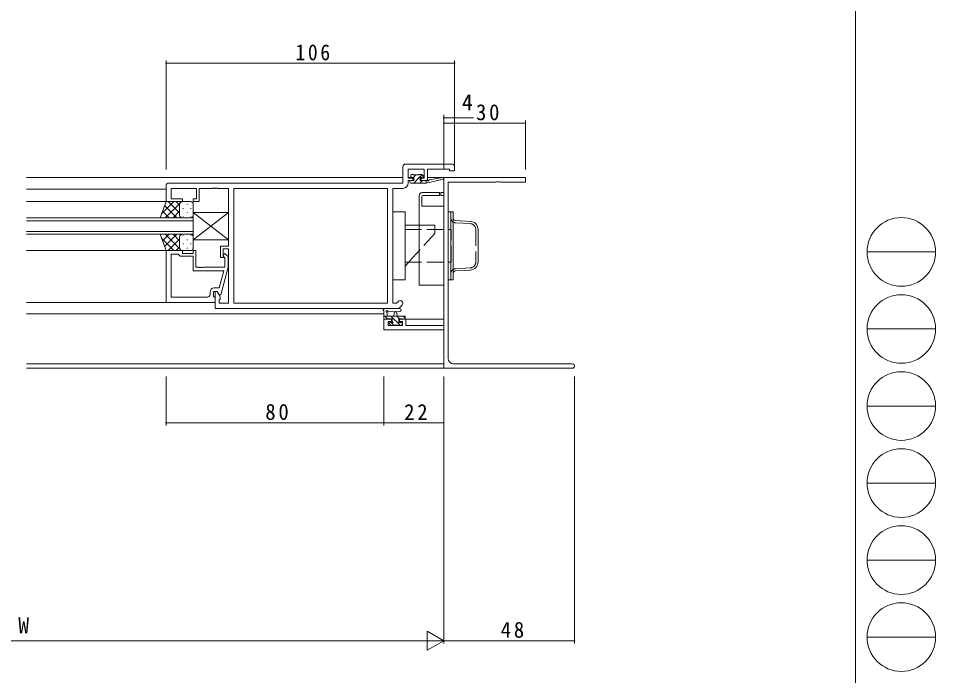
# Model space of a CAD drawing. Units: millimetres, scale not verified. Extents: x -841 to 292, y -594 to 212.
# Drawn here: x -44.5 to 292.5, y -430.4 to -189.1 of the extents above; entities that cross this region are included whole.
import ezdxf
from ezdxf.enums import TextEntityAlignment as Align

# ---------------------------------------------------------------- set-up
doc = ezdxf.new("R2010")
doc.units = ezdxf.units.MM
doc.header["$LTSCALE"] = 2
doc.linetypes.add('DASHED3', pattern=[4, 3, -1])
for name, color, linetype, lineweight in [('0-1_YKK_ZWAK', 7, 'Continuous', 9), ('0-3_YKK_11', 7, 'Continuous', 9), ('0-4_YKK_12', 2, 'Continuous', 9), ('0-5_YKK_13', 4, 'Continuous', 9), ('0-6_YKK_D', 6, 'Continuous', 9)]:
    doc.layers.add(name, color=color, linetype=linetype, lineweight=lineweight)
doc.styles.add('ＭＳ ゴシック', font='')
doc.styles.get('ＭＳ ゴシック').set_extended_font_data('MS Gothic')

msp = doc.modelspace()

# ---------------------------------------------------------------- linework, layer by layer
at = {"layer": '0-1_YKK_ZWAK'}
for p, q in [((263, 208.035), (263, -541.965)), ((267.252, -274.845), (292.452, -274.845)), ((267.252, -303.125), (292.452, -303.125)), ((267.252, -331.405), (292.452, -331.405)), ((267.252, -359.685), (292.452, -359.685)), ((267.252, -387.965), (292.452, -387.965)), ((267.252, -416.245), (292.452, -416.245))]:
    msp.add_line(p, q, dxfattribs=at)
for centre in [(279.852, -274.845), (279.852, -303.125), (279.852, -331.405), (279.852, -359.685), (279.852, -387.965), (279.852, -416.245)]:
    msp.add_circle(centre, 12.6, dxfattribs=at)
at = {"layer": '0-3_YKK_11'}
for p, q in [((114.749, -242.565), (97.749, -242.565)), ((96.749, -243.565), (96.749, -249.565)), ((98.679, -244.495), (104.549, -244.495)), ((98.679, -247.765), (98.679, -244.495)), ((104.549, -244.495), (104.549, -247.765)), ((105.749, -244.495), (113.819, -244.495)), ((105.749, -248.565), (105.749, -244.495)), ((113.819, -244.495), (113.819, -245.065)), ((113.819, -245.065), (115.749, -245.065)), ((115.749, -245.065), (115.749, -243.565)), ((100.449, -247.765), (98.679, -247.765)), ((98.679, -248.565), (100.449, -248.565)), ((98.679, -249.495), (98.679, -248.565)), ((100.449, -248.565), (100.449, -247.765)), ((103.449, -247.765), (103.449, -248.565)), ((104.549, -247.765), (103.449, -247.765)), ((103.449, -248.565), (105.749, -248.565)), ((111.749, -247.565), (141.749, -247.565)), ((130.791, -249.195), (113.379, -249.195)), ((113.379, -249.195), (113.379, -313.935)), ((9.749, -250.565), (9.749, -256.365)), ((96.749, -249.565), (10.749, -249.565)), ((11.679, -251.495), (20.949, -251.495)), ((11.679, -255.365), (11.679, -251.495)), ((20.949, -251.495), (20.949, -255.365)), ((21.949, -251.495), (26.791, -251.495)), ((21.949, -256.365), (21.949, -251.495)), ((26.791, -251.495), (26.974, -251.375)), ((26.974, -251.375), (27.524, -251.375)), ((27.524, -251.375), (27.708, -251.495)), ((27.708, -251.495), (27.791, -251.495)), ((27.791, -251.495), (27.974, -251.375)), ((27.974, -251.375), (28.524, -251.375)), ((28.524, -251.375), (28.708, -251.495)), ((28.708, -251.495), (32.749, -251.495)), ((32.749, -251.495), (32.749, -272.665)), ((91.119, -251.495), (34.679, -251.495)), ((34.679, -251.495), (34.679, -293.635)), ((91.119, -251.495), (34.679, -251.495)), ((91.119, -293.635), (91.119, -251.495)), ((93.049, -251.495), (96.679, -251.495)), ((93.049, -293.635), (93.049, -251.495)), ((15.749, -255.365), (11.679, -255.365)), ((15.749, -256.365), (15.749, -255.365)), ((19.749, -255.365), (19.749, -256.365)), ((20.949, -255.365), (19.749, -255.365)), ((111.749, -301.835), (111.749, -254.065)), ((9.749, -256.365), (15.749, -256.365)), ((19.749, -256.365), (21.949, -256.365)), ((29.749, -272.665), (29.749, -276.865)), ((32.749, -272.665), (29.749, -272.665)), ((9.749, -274.365), (15.749, -274.365)), ((9.749, -293.365), (9.749, -274.365)), ((11.679, -275.665), (11.679, -291.435)), ((14.249, -275.665), (11.679, -275.665)), ((11.679, -275.665), (11.679, -291.435)), ((14.449, -275.865), (14.249, -275.665)), ((14.949, -276.365), (14.449, -275.865)), ((15.749, -274.365), (15.749, -275.365)), ((15.749, -275.365), (19.749, -275.365)), ((19.749, -274.365), (20.749, -274.365)), ((19.749, -275.365), (19.749, -274.365)), ((20.749, -274.365), (20.749, -280.465)), ((30.749, -273.665), (32.749, -273.665)), ((30.749, -276.865), (30.749, -273.665)), ((31.774, -275.741), (32.549, -276.516)), ((32.749, -273.665), (32.749, -293.635)), ((19.749, -276.365), (14.949, -276.365)), ((19.749, -281.765), (19.749, -276.365)), ((29.749, -276.865), (30.749, -276.865)), ((31.349, -277.013), (30.925, -276.589)), ((31.349, -280.465), (31.349, -277.013)), ((32.549, -276.516), (32.549, -280.461)), ((30.958, -281.765), (19.749, -281.765)), ((20.749, -280.465), (21.791, -280.465)), ((21.791, -280.465), (21.974, -280.585)), ((21.974, -280.585), (22.524, -280.585)), ((22.524, -280.585), (22.708, -280.465)), ((22.708, -280.465), (22.791, -280.465)), ((22.791, -280.465), (22.974, -280.585)), ((22.974, -280.585), (23.524, -280.585)), ((23.524, -280.585), (23.707, -280.465)), ((23.707, -280.465), (31.349, -280.465)), ((29.27, -288.065), (30.958, -281.765)), ((32.549, -280.461), (29.842, -290.565)), ((25.949, -290.435), (25.949, -289.565)), ((27.249, -289.365), (27.249, -291.165)), ((28.549, -289.365), (27.249, -289.365)), ((27.449, -288.065), (29.27, -288.065)), ((27.749, -289.365), (27.749, -295.565)), ((28.549, -289.365), (27.749, -289.365)), ((29.679, -291.322), (28.549, -289.365)), ((29.242, -290.565), (28.549, -289.365)), ((11.679, -291.435), (24.949, -291.435)), ((27.249, -291.165), (27.449, -291.365)), ((27.449, -291.365), (27.749, -291.665)), ((27.749, -291.665), (27.749, -293.365)), ((29.842, -290.565), (29.242, -290.565)), ((29.249, -292.565), (29.679, -292.135)), ((29.249, -293.635), (29.249, -292.565)), ((29.679, -292.135), (29.679, -291.322)), ((95.102, -292.983), (94.45, -293.635)), ((27.749, -293.365), (9.749, -293.365)), ((27.749, -295.565), (95.249, -295.565)), ((32.749, -293.635), (29.249, -293.635)), ((34.679, -293.635), (91.119, -293.635)), ((94.45, -293.635), (93.049, -293.635)), ((95.249, -295.565), (96.467, -294.347)), ((97.849, -301.835), (111.749, -301.835)), ((111.749, -303.465), (89.749, -303.465)), ((111.749, -317.565), (111.749, -303.465)), ((115.379, -315.935), (158.934, -315.935)), ((158.934, -317.565), (111.749, -317.565))]:
    msp.add_line(p, q, dxfattribs=at)
for points in [[(111.749, -254.065), (110.749, -254.065), (110.749, -253.065), (111.749, -253.065), (111.749, -247.565)], [(141.749, -247.565), (141.749, -249.195), (132.708, -249.195), (132.524, -249.075), (131.974, -249.075), (131.791, -249.195), (131.707, -249.195), (131.524, -249.075), (130.974, -249.075), (130.791, -249.195)], [(89.749, -303.465), (89.749, -299.565), (92.549, -299.565), (92.549, -300.365), (91.379, -300.365), (91.379, -301.835), (96.649, -301.835), (96.649, -300.365), (95.549, -300.365), (95.549, -299.565), (97.849, -299.565), (97.849, -301.835)]]:
    msp.add_lwpolyline(points, dxfattribs=at)
for centre, radius, start, end in [((97.749, -243.565), 1, 90, 179.99998), ((114.749, -243.565), 1, 0, 89.99998), ((10.749, -250.565), 1, 90, 179.99998), ((96.679, -249.495), 2, 270, 359.99998), ((31.349, -276.165), 0.6, 44.99998, 225), ((27.449, -289.565), 1.5, 90, 179.99998), ((24.949, -290.435), 1, 270, 359.99998), ((95.784, -293.665), 0.965, 314.99998, 135), ((115.379, -313.935), 2, 180, 269.99998), ((158.934, -316.75), 0.815, 269.99998, 90)]:
    msp.add_arc(centre, radius, start, end, dxfattribs=at)
at = {"layer": '0-4_YKK_12'}
for p, q in [((96.749, -247.565), (-41.505, -247.565)), ((100.749, -247.565), (98.696, -247.565)), ((104.532, -247.565), (102.92, -247.565)), ((111.749, -247.565), (105.749, -247.565)), ((111.749, -317.565), (111.749, -247.565)), ((9.749, -251.765), (-41.505, -251.765)), ((-41.505, -256.365), (9.749, -256.365)), ((19.749, -262.365), (-41.505, -262.365)), ((19.749, -268.365), (19.749, -262.365)), ((-41.505, -263.365), (19.749, -263.365)), ((19.749, -267.365), (-41.505, -267.365)), ((-41.505, -268.365), (19.749, -268.365)), ((-41.505, -274.365), (9.749, -274.365)), ((9.749, -293.365), (-41.505, -293.365)), ((89.749, -297.565), (-41.505, -297.565)), ((97.349, -299.565), (111.749, -299.565)), ((111.749, -315.935), (-41.505, -315.935)), ((111.749, -317.565), (-41.505, -317.565))]:
    msp.add_line(p, q, dxfattribs=at)
at = {"layer": '0-5_YKK_13'}
for p, q in [((99.349, -249.265), (99.349, -248.865)), ((99.649, -247.165), (99.649, -246.665)), ((99.649, -248.565), (100.749, -248.565)), ((99.949, -246.365), (100.449, -246.365)), ((100.749, -247.465), (99.949, -247.465)), ((100.594, -247.465), (101.494, -246.565)), ((100.649, -246.565), (102.649, -246.565)), ((100.739, -249.565), (102.909, -247.394)), ((100.749, -248.565), (100.749, -247.465)), ((102.849, -246.365), (103.449, -246.365)), ((102.984, -249.565), (103.984, -248.565)), ((103.079, -247.225), (103.756, -246.548)), ((103.149, -247.926), (103.149, -248.565)), ((103.149, -248.565), (105.347, -248.565)), ((103.949, -247.465), (103.61, -247.465)), ((103.661, -246.453), (104.161, -246.953)), ((105.347, -249.565), (111.613, -248.157)), ((105.347, -248.565), (105.434, -248.551)), ((105.347, -249.565), (105.347, -248.565)), ((106.46, -248.385), (111.499, -247.569)), ((99.649, -249.565), (105.347, -249.565)), ((105.229, -249.565), (105.347, -249.447)), ((102.75, -287.064), (102.75, -254.064)), ((103.75, -253.064), (110.25, -253.064)), ((103.75, -254.564), (103.75, -258.064)), ((110.25, -254.064), (104.25, -254.064)), ((110.25, -253.064), (110.25, -254.064)), ((7.606, -262.365), (9.749, -256.365)), ((12.658, -256.365), (8.133, -260.889)), ((13.764, -262.365), (9.227, -257.828)), ((14.8, -257.052), (9.486, -262.365)), ((9.83, -256.365), (9.705, -256.49)), ((9.749, -256.365), (15.749, -256.365)), ((14.749, -260.522), (10.592, -256.365)), ((14.749, -257.693), (13.421, -256.365)), ((14.749, -261.365), (14.749, -257.365)), ((14.749, -257.365), (14.749, -261.365)), ((15.486, -256.365), (15.436, -256.415)), ((15.749, -256.365), (18.749, -256.365)), ((16.083, -258.983), (16.083, -258.783)), ((17.498, -257.368), (17.498, -257.168)), ((18.913, -258.983), (18.913, -258.783)), ((19.749, -261.365), (19.749, -257.365)), ((103.75, -258.064), (111.75, -258.064)), ((7.606, -262.365), (15.749, -262.365)), ((10.935, -262.365), (8.482, -259.912)), ((14.749, -259.93), (12.315, -262.365)), ((15.561, -261.947), (15.543, -261.965)), ((15.749, -262.365), (18.749, -262.365)), ((16.083, -261.965), (16.083, -261.813)), ((17.498, -260.398), (17.498, -260.198)), ((18.913, -261.951), (18.913, -261.813)), ((32.749, -260.365), (19.749, -260.365)), ((19.749, -270.365), (32.749, -260.365)), ((19.749, -260.365), (19.749, -270.365)), ((32.749, -270.365), (19.749, -260.365)), ((32.749, -260.365), (32.749, -270.365)), ((93.049, -260.064), (97.549, -260.064)), ((93.049, -260.064), (93.049, -285.064)), ((97.549, -260.064), (97.549, -285.064)), ((113.38, -260.064), (113.38, -285.064)), ((114.38, -260.064), (115.18, -260.064)), ((114.38, -285.064), (114.38, -260.064)), ((115.18, -285.064), (115.18, -260.064)), ((108.549, -265.065), (97.549, -265.065)), ((108.549, -266.564), (108.549, -265.065)), ((116.12, -263.319), (121.558, -263.643)), ((7.606, -268.365), (15.749, -268.365)), ((7.606, -268.365), (9.749, -274.365)), ((10.935, -268.365), (8.482, -270.818)), ((13.764, -268.365), (9.227, -272.902)), ((14.8, -273.678), (9.486, -268.365)), ((14.749, -270.799), (12.315, -268.365)), ((14.749, -269.365), (14.749, -273.365)), ((15.561, -268.783), (15.543, -268.765)), ((15.749, -268.365), (18.749, -268.365)), ((16.083, -268.765), (16.083, -268.916)), ((18.913, -268.778), (18.913, -268.916)), ((19.749, -269.365), (19.749, -273.365)), ((124.38, -266.637), (124.38, -278.492)), ((12.658, -274.365), (8.133, -269.84)), ((14.749, -270.208), (10.592, -274.365)), ((14.749, -273.365), (14.749, -269.765)), ((16.083, -271.746), (16.083, -271.946)), ((17.498, -270.331), (17.498, -270.531)), ((18.913, -271.746), (18.913, -271.946)), ((32.749, -270.365), (19.749, -270.365)), ((9.83, -274.365), (9.705, -274.24)), ((9.749, -274.365), (15.749, -274.365)), ((14.749, -273.036), (13.421, -274.365)), ((15.486, -274.365), (15.436, -274.314)), ((15.749, -274.365), (18.749, -274.365)), ((17.498, -273.361), (17.498, -273.561)), ((98.925, -278.564), (97.549, -280.065)), ((121.558, -281.486), (116.12, -281.81)), ((93.049, -285.064), (97.549, -285.064)), ((113.38, -285.064), (114.38, -285.064)), ((114.38, -285.064), (115.18, -285.064)), ((95.476, -295.565), (90.313, -295.565)), ((89.748, -299.265), (89.748, -296.584)), ((89.748, -298.365), (97.348, -298.365)), ((90.648, -299.565), (90.048, -299.565)), ((90.076, -298.365), (91.076, -299.365)), ((92.848, -299.365), (90.848, -299.365)), ((90.948, -297.184), (90.948, -298.365)), ((95.476, -296.765), (91.515, -296.768)), ((92.321, -298.365), (95.821, -301.865)), ((92.848, -300.304), (92.848, -299.365)), ((93.448, -298.365), (93.55, -297.22)), ((94.648, -298.365), (94.546, -297.22)), ((94.567, -298.365), (95.567, -299.365)), ((95.248, -299.365), (95.248, -300.765)), ((96.548, -299.365), (95.248, -299.365)), ((97.348, -299.565), (96.748, -299.565)), ((96.812, -298.365), (97.648, -299.201)), ((97.648, -298.665), (97.648, -299.265)), ((92.336, -301.777), (91.836, -301.277)), ((92.048, -300.765), (92.387, -300.765)), ((92.498, -300.786), (93.376, -301.665)), ((93.148, -301.865), (92.548, -301.865)), ((95.448, -301.665), (93.348, -301.665)), ((95.248, -300.765), (96.148, -300.765)), ((96.148, -301.865), (95.648, -301.865)), ((96.448, -301.065), (96.448, -301.565))]:
    msp.add_line(p, q, dxfattribs=at)
at = {"layer": '0-5_YKK_13', "linetype": 'DASHED3'}
for p, q in [((116.073, -264.118), (121.511, -264.441)), ((97.549, -266.564), (114.549, -266.564)), ((108.549, -268.064), (98.925, -278.564)), ((108.549, -268.064), (108.549, -266.564)), ((114.549, -278.564), (114.549, -266.564)), ((123.58, -266.637), (123.58, -278.492)), ((97.549, -278.564), (114.549, -278.564)), ((121.511, -280.688), (116.073, -281.011))]:
    msp.add_line(p, q, dxfattribs=at)
at = {"layer": '0-5_YKK_13'}
for points in [[(111.75, -258.064), (111.75, -287.064), (102.75, -287.064)], [(113.38, -260.064), (114.38, -260.064), (114.38, -285.064)]]:
    msp.add_lwpolyline(points, dxfattribs=at)
for centre, radius, start, end in [((99.649, -248.865), 0.3, 90, 180), ((99.649, -249.265), 0.3, 180, 270), ((99.949, -246.665), 0.3, 90, 180), ((99.949, -247.165), 0.3, 180, 270), ((100.449, -246.565), 0.2, 0, 90), ((102.849, -246.565), 0.2, 90, 180), ((103.149, -247.465), 0.25, 33.05573, 236.94426), ((102.849, -247.926), 0.3, 0, 56.94426), ((103.61, -247.165), 0.3, 213.05573, 270), ((103.449, -246.665), 0.3, 45, 90), ((103.949, -247.165), 0.3, 270, 45), ((105.482, -248.847), 0.3, 39.19753, 99.19753), ((105.947, -248.468), 0.3, 219.19753, 339.19753), ((106.508, -248.681), 0.3, 99.19753, 159.19753), ((111.547, -247.865), 0.3, 282.65862, 99.19753), ((103.75, -254.064), 1, 90, 180), ((104.25, -254.564), 0.5, 90, 180), ((15.749, -257.365), 1, 90, 180), ((15.749, -257.365), 1, 90.00009, 180), ((18.749, -257.365), 1, 0, 90), ((15.749, -261.365), 1, 180, 270), ((18.749, -261.365), 1, 270, 0), ((116.18, -262.321), 1, 180, 266.59355), ((121.38, -266.637), 3, 0, 86.59355), ((15.749, -269.365), 1, 90, 180), ((18.749, -269.365), 1, 0, 90), ((15.749, -273.365), 1, 180, 270), ((15.749, -273.365), 1, 180, 269.99989), ((18.749, -273.365), 1, 270, 0), ((121.38, -278.492), 3, 273.40643, 0), ((116.18, -282.808), 1, 93.40643, 180), ((89.748, -296.065), 0.3, 79.47121, 239.99998), ((89.448, -296.584), 0.3, 0, 60), ((89.857, -295.475), 0.3, 259.47121, 319.47121), ((90.313, -295.865), 0.3, 90, 139.47121), ((90.948, -296.665), 0.3, 19.18974, 239.99998), ((95.475, -296.165), 0.6, 270.04022, 90.04022), ((90.048, -299.265), 0.3, 180, 270), ((90.648, -299.365), 0.2, 270, 0), ((90.648, -297.184), 0.3, 0, 60), ((91.514, -296.468), 0.3, 199.18974, 270.04022), ((94.048, -297.265), 0.5, 5.09206, 174.90793), ((96.748, -299.365), 0.2, 180, 270), ((97.348, -298.665), 0.3, 0, 90), ((97.348, -299.265), 0.3, 270, 0), ((92.048, -301.065), 0.3, 90, 225), ((92.548, -301.565), 0.3, 225, 270), ((92.387, -301.065), 0.3, 33.05573, 90), ((92.848, -300.765), 0.25, 213.05573, 56.94426), ((93.148, -300.304), 0.3, 180, 236.94426), ((93.148, -301.665), 0.2, 270, 0), ((95.648, -301.665), 0.2, 180, 270), ((96.148, -301.065), 0.3, 0, 90), ((96.148, -301.565), 0.3, 270, 0)]:
    msp.add_arc(centre, radius, start, end, dxfattribs=at)
at = {"layer": '0-5_YKK_13', "linetype": 'DASHED3'}
for centre, radius, start, end in [((116.18, -262.321), 1.8, 180, 266.59355), ((121.38, -266.637), 2.2, 0, 86.59355), ((121.38, -278.492), 2.2, 273.40643, 0), ((116.18, -282.808), 1.8, 93.40643, 180)]:
    msp.add_arc(centre, radius, start, end, dxfattribs=at)
at = {"layer": '0-6_YKK_D'}
for p, q in [((9.749, -244.565), (9.749, -204.565)), ((115.749, -244.565), (115.749, -204.565)), ((9.749, -205.565), (115.749, -205.565)), ((111.749, -239.565), (111.749, -224.565)), ((111.749, -225.565), (115.749, -225.565)), ((115.749, -239.565), (115.749, -224.565)), ((115.749, -225.565), (122.649, -225.565)), ((111.749, -244.565), (111.749, -226.565)), ((111.749, -227.565), (141.749, -227.565)), ((141.749, -244.565), (141.749, -226.565)), ((9.749, -320.565), (9.749, -338.565)), ((89.749, -320.565), (89.749, -338.565)), ((89.749, -320.565), (89.749, -338.565)), ((111.749, -320.565), (111.749, -418.565)), ((111.749, -320.565), (111.749, -418.565)), ((111.749, -320.565), (111.749, -338.565)), ((159.749, -320.565), (159.749, -418.565)), ((9.749, -337.565), (89.749, -337.565)), ((111.749, -337.565), (89.749, -337.565)), ((105.687, -414.065), (105.687, -421.065)), ((111.749, -417.565), (105.687, -414.065)), ((-190.76, -417.565), (104.749, -417.565)), ((111.749, -417.565), (99.625, -417.565)), ((111.749, -417.565), (105.687, -421.065)), ((111.749, -417.565), (159.749, -417.565))]:
    msp.add_line(p, q, dxfattribs=at)
for centre, start, end in [((9.749, -205.565), 0, 180), ((115.749, -205.565), 0, 180), ((9.749, -205.565), 180, 0), ((115.749, -205.565), 180, 0), ((111.749, -225.565), 0, 180), ((111.749, -225.565), 180, 0), ((115.749, -225.565), 0, 180), ((115.749, -225.565), 180, 0), ((111.749, -227.565), 0, 180), ((111.749, -227.565), 180, 0), ((141.749, -227.565), 0, 180), ((141.749, -227.565), 180, 0), ((9.749, -337.565), 0, 180), ((9.749, -337.565), 180, 0), ((89.749, -337.565), 0, 180), ((89.749, -337.565), 0, 180), ((89.749, -337.565), 180, 0), ((89.749, -337.565), 180, 0), ((111.749, -337.565), 0, 180), ((111.749, -337.565), 180, 0), ((159.749, -417.565), 0, 180), ((159.749, -417.565), 180, 0)]:
    msp.add_arc(centre, 0.106, start, end, dxfattribs=at)

# ---------------------------------------------------------------- texts
at = {"layer": '0-6_YKK_D', "color": 7, "style": 'ＭＳ ゴシック'}
for s, p in [('4', (118.449, -224.565)), ('W', (-44.54, -416.565))]:
    msp.add_text(s, height=5.865, dxfattribs=at).set_placement(p, align=Align.BOTTOM_LEFT)
at = {"layer": '0-6_YKK_D', "color": 7, "char_height": 5.865, "attachment_point": 7, "style": 'ＭＳ ゴシック'}
for s, insert in [('\\T1.27;\\W0.9;106', (57.309, -204.565)), ('\\T1.27;\\W0.95;30', (123.618, -226.565)), ('\\T1.27;\\W0.95;80', (46.229, -336.565)), ('\\T1.27;\\W0.95;22', (97.229, -336.565)), ('\\T1.27;\\W0.95;48', (132.691, -416.565))]:
    msp.add_mtext(s, dxfattribs=dict(at, insert=insert))

doc.saveas('drawing.dxf')
